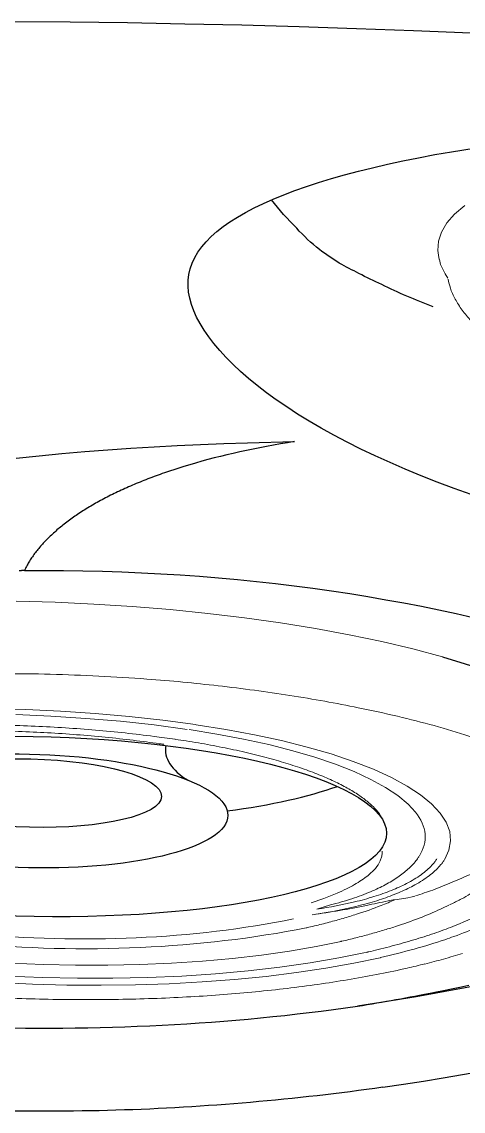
# Model space of a CAD drawing. Extents: x 938 to 1038, y 781 to 934.
# Drawn here: x 988.179 to 989.98, y 876.321 to 880.767 of the extents above; entities that cross this region are included whole.
import ezdxf

# ---------------------------------------------------------------- set-up
doc = ezdxf.new("R2010")
doc.units = 0
doc.header["$MEASUREMENT"] = 0
doc.linetypes.add('SLD-Solid', pattern=[0])
doc.layers.add('1', color=4, linetype='Continuous')
doc.layers.add('DIM', color=3, linetype='Continuous')

# ---------------------------------------------------------------- blocks, each defined once
blk = doc.blocks.new('jet-hss-rot')
at = {"layer": '1', "color": 3, "linetype": 'SLD-Solid', "lineweight": 15}
for p, q in [((0.7256, -2.3987), (0.7876, -2.4384)), ((0.7876, -2.4384), (0.8505, -2.4683)), ((0.8505, -2.4683), (0.9139, -2.4883)), ((0.9139, -2.4883), (0.9778, -2.4984)), ((1.1008, -2.4892), (1.1341, -2.484)), ((1.1341, -2.484), (1.1975, -2.464)), ((1.1975, -2.464), (1.2255, -2.452)), ((0.9778, -2.4984), (1.0418, -2.4984)), ((1.0418, -2.4984), (1.0724, -2.4948)), ((1.0724, -2.4948), (1.1009, -2.4905))]:
    blk.add_line(p, q, dxfattribs=at)
blk.add_open_spline([(1.2323, -2.4502), (1.2521, -2.4469), (1.2966, -2.4395), (1.3648, -2.4178), (1.4369, -2.387), (1.5075, -2.3478), (1.5765, -2.3006), (1.6437, -2.2452), (1.7085, -2.1829), (1.7492, -2.1357), (1.7694, -2.1122)], degree=3, knots=[0, 0, 0, 0, 0.1000144, 0.225756, 0.3519621, 0.4790519, 0.6074395, 0.7375219, 0.8696622, 1, 1, 1, 1], dxfattribs=at)
blk = doc.blocks.new('JET-HSS-Standard')
at = {"layer": '1', "color": 3, "linetype": 'SLD-Solid', "lineweight": 15}
for p, q in [((1.167, 1.673), (1.2201, 1.6987)), ((1.2201, 1.6987), (1.2739, 1.714)), ((1.2739, 1.714), (1.328, 1.7188)), ((1.328, 1.7188), (1.3821, 1.7129)), ((1.3821, 1.7129), (1.4358, 1.6966)), ((0.256, 1.6646), (0.2149, 1.5431)), ((1.1149, 1.637), (1.167, 1.673)), ((1.0641, 1.591), (1.1149, 1.637)), ((1.0149, 1.5351), (1.0641, 1.591)), ((1.12, 1.5408), (1.1662, 1.5723)), ((1.6628, 1.5621), (1.6547, 1.5791)), ((1.6645, 1.5601), (1.6797, 1.4977)), ((0.2149, 1.5431), (0.177, 1.4155)), ((0.9676, 1.4699), (1.0149, 1.5351)), ((1.0723, 1.4983), (1.12, 1.5408)), ((0.9226, 1.3956), (0.9676, 1.4699)), ((1.0262, 1.4468), (1.0723, 1.4983)), ((0.9818, 1.3863), (1.0262, 1.4468)), ((2.0563, 1.3372), (2.0197, 1.4445)), ((0.177, 1.4155), (0.1425, 1.2822)), ((0.88, 1.3128), (0.9226, 1.3956)), ((0.9394, 1.3175), (0.9818, 1.3863)), ((1.9906, 1.3869), (1.994, 1.3774)), ((1.994, 1.3774), (2.0277, 1.2761)), ((2.0897, 1.2238), (2.0563, 1.3372)), ((0.8403, 1.2219), (0.88, 1.3128)), ((0.8994, 1.2406), (0.9394, 1.3175)), ((0.1425, 1.2822), (0.1114, 1.1438)), ((1.9304, 1.2834), (1.9299, 1.2849)), ((1.9646, 1.1815), (1.9304, 1.2834)), ((2.0277, 1.2761), (2.0613, 1.1587)), ((0.8036, 1.1236), (0.8403, 1.2219)), ((0.862, 1.1562), (0.8994, 1.2406)), ((1.7113, 1.1564), (1.6833, 1.2081)), ((1.7202, 1.2359), (1.7473, 1.1808)), ((1.7633, 1.2267), (1.7799, 1.1625)), ((2.1198, 1.1049), (2.0897, 1.2238)), ((0.8273, 1.0647), (0.862, 1.1562)), ((1.9957, 1.0735), (1.9646, 1.1815)), ((2.0613, 1.1587), (2.0913, 1.0354)), ((0.1114, 1.1438), (0.084, 1.0007)), ((0.7701, 1.0184), (0.8036, 1.1236)), ((2.0233, 0.9601), (1.9957, 1.0735)), ((2.1465, 0.9811), (2.1198, 1.1049)), ((0.7957, 0.9668), (0.8273, 1.0647)), ((2.0913, 1.0354), (2.1175, 0.9069)), ((0.084, 1.0007), (0.0602, 0.8537)), ((0.7401, 0.907), (0.7701, 1.0184)), ((2.1696, 0.8529), (2.1465, 0.9811)), ((0.7673, 0.8631), (0.7957, 0.9668)), ((2.0475, 0.8418), (2.0233, 0.9601)), ((0.7137, 0.79), (0.7401, 0.907)), ((2.1175, 0.9069), (2.1398, 0.774)), ((0.0602, 0.8537), (0.0403, 0.7032)), ((0.7423, 0.7541), (0.7673, 0.8631)), ((2.189, 0.721), (2.1696, 0.8529)), ((2.068, 0.7194), (2.0475, 0.8418)), ((0.6911, 0.6683), (0.7137, 0.79)), ((2.1398, 0.774), (2.158, 0.6373)), ((0.7208, 0.6406), (0.7423, 0.7541)), ((2.0847, 0.5936), (2.068, 0.7194)), ((2.2046, 0.5861), (2.189, 0.721)), ((0.0403, 0.7032), (0.0242, 0.5499)), ((0.6906, 0.6652), (0.6911, 0.6683)), ((0.6706, 0.5314), (0.6906, 0.6652)), ((0.6991, 0.497), (0.7193, 0.6319)), ((2.158, 0.6373), (2.172, 0.4976)), ((0.7792, 0.583), (0.7796, 0.5853)), ((2.0976, 0.465), (2.0847, 0.5936)), ((2.2164, 0.4488), (2.2046, 0.5861)), ((0.0242, 0.5499), (0.0121, 0.3943)), ((0.8102, 0.5365), (0.8107, 0.5389)), ((0.6545, 0.3945), (0.6706, 0.5314)), ((0.683, 0.3587), (0.6991, 0.497)), ((2.172, 0.4976), (2.1817, 0.3557)), ((2.1066, 0.3344), (2.0976, 0.465)), ((2.2242, 0.3098), (2.2164, 0.4488)), ((0.0121, 0.3943), (0.004, 0.2372)), ((0.6423, 0.2551), (0.6545, 0.3945)), ((0.6711, 0.2178), (0.683, 0.3587)), ((2.1817, 0.3557), (2.1871, 0.2124)), ((2.1115, 0.2024), (2.1066, 0.3344)), ((2.228, 0.1698), (2.2242, 0.3098)), ((0.004, 0.2372), (0, 0.0792)), ((0.6341, 0.114), (0.6423, 0.2551)), ((0.6636, 0.0751), (0.6711, 0.2178)), ((2.1125, 0.07), (2.1115, 0.2024)), ((2.1871, 0.2124), (2.1882, 0.0686)), ((2.2279, 0.0295), (2.228, 0.1698)), ((0.6299, -0.0283), (0.6341, 0.114)), ((0, 0.0792), (0, -0.0792)), ((0.6603, -0.0685), (0.6636, 0.0751)), ((2.1095, -0.0623), (2.1125, 0.07)), ((2.1882, 0.0686), (2.185, -0.0751)), ((2.2238, -0.1105), (2.2279, 0.0295)), ((0.6298, -0.1709), (0.6299, -0.0283))]:
    blk.add_line(p, q, dxfattribs=at)
for centre, major_axis, ratio, start_param, end_param in [((1.3139, 1.0656), (0, 0.5489), 0.7, -0.280999, 0.394679), ((1.6813, 1.4932), (-0.00287, 0.00287), 1, -0.438797, -0.309864), ((0.2938, 0.1061), (0, 2.4608), 0.7, 4.571791, 5.14569), ((0.3464, 0.1109), (0, 2.3041), 0.7, 4.567646, 5.149835)]:
    blk.add_ellipse(centre, major_axis=major_axis, ratio=ratio, start_param=start_param, end_param=end_param, dxfattribs=at)
at = {"layer": '1', "color": 3}
for centre, major_axis, ratio, start_param, end_param in [((1.309, 0.0167), (-0.0138, 1.4397), 0.364496, 3.146563, 9.429748), ((0.7472, 0.0526), (-0.0138, 1.4397), 0.364496, -1.024668, -0.591327), ((1.2194, -0.0045), (-0.004, 0.812), 0.408212, 3.144742, 9.427927), ((0.8364, 0.9351), (0, 0.3899), 0.7, 3.068739, 3.858971), ((1.1154, -0.0009), (-0.001, 0.5359), 0.371973, 3.142644, 9.425829)]:
    blk.add_ellipse(centre, major_axis=major_axis, ratio=ratio, start_param=start_param, end_param=end_param, dxfattribs=at)
at = {"layer": '1', "color": 3, "linetype": 'SLD-Solid', "lineweight": 15}
for points, knots in [([(2.0193, 1.4456), (2.0012, 1.4915), (1.965, 1.5834), (1.9188, 1.6797), (1.8719, 1.7661), (1.8246, 1.8444), (1.7607, 1.9333), (1.6937, 2.0101), (1.614, 2.0839), (1.5205, 2.1462), (1.4131, 2.1903), (1.3395, 2.1954), (1.3027, 2.198)], [0, 0, 0, 0, 0.099686, 0.199319, 0.230421, 0.322801, 0.415179, 0.507539, 0.5999, 0.733139, 0.866784, 1, 1, 1, 1]), ([(0.4605, 0.7532), (0.4672, 0.8031), (0.4806, 0.9028), (0.5053, 1.0485), (0.5336, 1.1906), (0.568, 1.3387), (0.6093, 1.4896), (0.6586, 1.642), (0.7132, 1.7839), (0.7732, 1.9168), (0.8169, 1.9936), (0.8392, 2.0326)], [0, 0, 0, 0, 0.095674, 0.191347, 0.288728, 0.386109, 0.50594, 0.625771, 0.749064, 0.872357, 1, 1, 1, 1]), ([(1.7007, 1.7208), (1.7006, 1.7209), (1.6959, 1.7276), (1.6887, 1.7375), (1.6766, 1.7535), (1.6595, 1.7754), (1.6343, 1.8053), (1.603, 1.8386), (1.5599, 1.8799), (1.519, 1.913), (1.4883, 1.9336), (1.4809, 1.9384)], [0, 0, 0, 0, 0.000714, 0.073392, 0.109721, 0.182421, 0.327724, 0.473063, 0.618482, 0.909311, 1, 1, 1, 1]), ([(1.6532, 1.5821), (1.6414, 1.6053), (1.6154, 1.6564), (1.5691, 1.7294), (1.5248, 1.7952), (1.4944, 1.8396), (1.4824, 1.8645), (1.4799, 1.8728), (1.479, 1.8771), (1.4789, 1.8792), (1.4789, 1.8802)], [0, 0, 0, 0, 0.235356, 0.518357, 0.801279, 0.944189, 0.976328, 0.9876, 0.993788, 1, 1, 1, 1]), ([(1.741, 1.8637), (1.7718, 1.8203), (1.8181, 1.7552), (1.8749, 1.6521), (1.9157, 1.5697), (1.9479, 1.4963), (1.9717, 1.4374), (1.9827, 1.4081), (1.9878, 1.3946)], [0, 0, 0, 0, 0.337008, 0.50583, 0.674678, 0.843513, 0.927915, 1, 1, 1, 1]), ([(2.0493, 1.6273), (2.039, 1.6527), (2.0172, 1.706), (1.9937, 1.7545), (1.9813, 1.78)], [0, 0, 0, 0, 0.475493, 1, 1, 1, 1]), ([(1.4371, 1.6961), (1.4397, 1.695), (1.4474, 1.6917), (1.4603, 1.6856), (1.4908, 1.6691), (1.5351, 1.637), (1.5877, 1.5831), (1.6341, 1.5207), (1.6744, 1.4531), (1.7201, 1.3589), (1.7465, 1.2779), (1.7633, 1.2267)], [0, 0, 0, 0, 0.0187738, 0.0563476, 0.0938864, 0.2442892, 0.3947292, 0.5226703, 0.6514061, 0.779526, 1, 1, 1, 1]), ([(1.9299, 1.2849), (1.9226, 1.3043), (1.9079, 1.3431), (1.8846, 1.3988), (1.8605, 1.4524), (1.8272, 1.5209), (1.7833, 1.6006), (1.7384, 1.6703), (1.7108, 1.7072), (1.7026, 1.7182)], [0, 0, 0, 0, 0.112765, 0.225721, 0.338638, 0.45164, 0.677601, 0.903593, 1, 1, 1, 1]), ([(1.7473, 1.1808), (1.732, 1.2333), (1.7078, 1.3165), (1.6649, 1.4137), (1.6265, 1.4841), (1.5818, 1.5483), (1.5307, 1.6041), (1.4875, 1.6368), (1.4577, 1.6537), (1.4451, 1.6596), (1.4375, 1.6633), (1.4349, 1.6642), (1.4349, 1.6642)], [0, 0, 0, 0, 0.218908, 0.346758, 0.475158, 0.603561, 0.754596, 0.905669, 0.943396, 0.981121, 0.999998, 1, 1, 1, 1]), ([(2.2614, -0.7442), (2.2624, -0.7374), (2.2703, -0.6854), (2.2817, -0.5855), (2.2954, -0.4448), (2.3054, -0.3019), (2.3119, -0.1578), (2.3148, -0.0132), (2.3141, 0.1313), (2.3098, 0.2748), (2.3019, 0.4167), (2.2904, 0.5563), (2.2755, 0.6929), (2.2571, 0.8265), (2.2353, 0.9571), (2.2102, 1.0848), (2.1816, 1.2092), (2.1497, 1.3298), (2.1146, 1.4456), (2.0809, 1.545), (2.0577, 1.603), (2.0483, 1.6264)], [0, 0, 0, 0, 0.008425, 0.064388, 0.120568, 0.17691, 0.233345, 0.289786, 0.346148, 0.402364, 0.458374, 0.514135, 0.569591, 0.624664, 0.679957, 0.735663, 0.791743, 0.848146, 0.904805, 0.961644, 1, 1, 1, 1]), ([(1.4238, 1.5916), (1.4238, 1.5916), (1.4325, 1.5879), (1.4497, 1.5797), (1.4837, 1.5603), (1.5165, 1.5361), (1.5562, 1.5002), (1.5943, 1.4585), (1.6386, 1.3972), (1.6814, 1.3245), (1.7072, 1.2655), (1.7202, 1.2359)], [0, 0, 0, 0, 0.000031, 0.074497, 0.14897, 0.298004, 0.372488, 0.521558, 0.670669, 0.835334, 1, 1, 1, 1]), ([(1.7799, 1.1625), (1.7707, 1.1997), (1.7524, 1.2742), (1.7246, 1.36), (1.7025, 1.4255), (1.6894, 1.4619), (1.6818, 1.4883), (1.6793, 1.4973)], [0, 0, 0, 0, 0.334114, 0.669312, 0.80065, 0.932519, 1, 1, 1, 1]), ([(1.6797, 1.4977), (1.6917, 1.4796), (1.7232, 1.4318), (1.7618, 1.361), (1.7921, 1.2979), (1.8131, 1.2511), (1.8293, 1.2124), (1.8449, 1.1723), (1.8526, 1.1521), (1.8563, 1.1416), (1.8563, 1.1416)], [0, 0, 0, 0, 0.182479, 0.479936, 0.628519, 0.702783, 0.8514, 0.925684, 0.999996, 1, 1, 1, 1]), ([(0.7794, 0.5856), (0.7819, 0.6), (0.7903, 0.6487), (0.8069, 0.729), (0.8302, 0.8244), (0.8563, 0.9146), (0.8851, 0.9993), (0.9163, 1.0779), (0.9496, 1.15), (0.9849, 1.2151), (1.0219, 1.2729), (1.0603, 1.3232), (1.0998, 1.3657), (1.1404, 1.3999), (1.1753, 1.4232), (1.1967, 1.4318), (1.2042, 1.4348)], [0, 0, 0, 0, 0.032536, 0.10973, 0.186868, 0.263931, 0.340915, 0.417824, 0.494672, 0.571492, 0.648319, 0.725227, 0.802333, 0.879798, 0.95782, 1, 1, 1, 1]), ([(1.5436, 1.3849), (1.5328, 1.3934), (1.5149, 1.4072), (1.4818, 1.4251), (1.452, 1.4355), (1.4215, 1.4405), (1.4061, 1.4407), (1.3984, 1.4408)], [0, 0, 0, 0, 0.2370068, 0.3895674, 0.6949044, 0.847454, 1, 1, 1, 1]), ([(2.0197, 1.4445), (2.0196, 1.4448), (2.0195, 1.4452), (2.0193, 1.4455), (2.0193, 1.4456)], [0, 0, 0, 0, 0.8356, 1, 1, 1, 1]), ([(1.6833, 1.2081), (1.6723, 1.2264), (1.6443, 1.2728), (1.5975, 1.3349), (1.5617, 1.3682), (1.5436, 1.3849)], [0, 0, 0, 0, 0.243936, 0.619578, 1, 1, 1, 1]), ([(1.9879, 1.394), (1.9882, 1.3932), (1.9886, 1.3919), (1.9895, 1.3896), (1.9901, 1.388), (1.9906, 1.3869)], [0, 0, 0, 0, 0.339988, 0.524939, 1, 1, 1, 1]), ([(1.93, 1.2833), (1.93, 1.2833), (1.9302, 1.2827), (1.9304, 1.2821), (1.9306, 1.2815)], [0, 0, 0, 0, 0.00172, 1, 1, 1, 1]), ([(1.8563, 1.1417), (1.8563, 1.1416), (1.8566, 1.1409), (1.8569, 1.1401), (1.8571, 1.1393)], [0, 0, 0, 0, 0.029714, 1, 1, 1, 1]), ([(0.7233, -1.6362), (0.7158, -1.6184), (0.6892, -1.5552), (0.6464, -1.4394), (0.5972, -1.2834), (0.553, -1.1162), (0.5168, -0.9504), (0.488, -0.7903), (0.4654, -0.6368), (0.4471, -0.479), (0.4324, -0.3082), (0.4226, -0.1257), (0.4187, 0.0694), (0.4216, 0.266), (0.4308, 0.4467), (0.4438, 0.6094), (0.455, 0.7052), (0.4605, 0.7532)], [0, 0, 0, 0, 0.029367, 0.103767, 0.178168, 0.254729, 0.331291, 0.393306, 0.455321, 0.518568, 0.581815, 0.656275, 0.730735, 0.807359, 0.883982, 0.94187, 1, 1, 1, 1]), ([(0.9071, -1.2951), (0.9024, -1.2821), (0.8868, -1.2383), (0.862, -1.1596), (0.8339, -1.0574), (0.8087, -0.9503), (0.7865, -0.839), (0.7675, -0.7239), (0.7518, -0.6057), (0.7394, -0.4849), (0.7304, -0.3622), (0.7249, -0.2382), (0.7229, -0.1135), (0.7244, 0.0113), (0.7294, 0.1354), (0.7378, 0.2584), (0.7498, 0.3794), (0.7636, 0.488), (0.7744, 0.5549), (0.7789, 0.5834)], [0, 0, 0, 0, 0.026275, 0.087966, 0.149698, 0.211464, 0.273267, 0.335105, 0.396973, 0.458867, 0.520782, 0.582712, 0.644652, 0.706595, 0.768535, 0.830464, 0.892377, 0.954267, 1, 1, 1, 1]), ([(0.9251, -1.197), (0.9206, -1.1843), (0.9057, -1.142), (0.8821, -1.066), (0.8555, -0.9672), (0.8319, -0.8637), (0.8113, -0.7559), (0.7939, -0.6446), (0.7798, -0.5303), (0.769, -0.4137), (0.7617, -0.2953), (0.7578, -0.1759), (0.7575, -0.0561), (0.7607, 0.0634), (0.7673, 0.182), (0.7774, 0.2991), (0.7907, 0.4119), (0.8023, 0.4905), (0.8092, 0.531), (0.8101, 0.5367)], [0, 0, 0, 0, 0.027554, 0.091746, 0.155986, 0.220267, 0.284591, 0.348954, 0.413352, 0.477778, 0.542227, 0.606691, 0.671163, 0.735636, 0.8001, 0.864548, 0.928972, 0.98997, 1, 1, 1, 1])]:
    blk.add_open_spline(points, degree=3, knots=knots, dxfattribs=at)
at = {"layer": 'DIM'}
blk.add_line((0.256, 1.6646), (0.3369, 1.8647), dxfattribs=at)
blk = doc.blocks.new('VISTA')
at = {"layer": '1', "color": 3, "linetype": 'Continuous'}
for points in [[(55.3927, 80.8962), (55.1608, 80.9222), (54.9287, 80.947), (54.6965, 80.9707), (54.4642, 80.9932), (54.2317, 81.0145), (53.9992, 81.0347), (53.7665, 81.0538), (53.5337, 81.0717), (53.3008, 81.0884), (53.0678, 81.1041), (52.8347, 81.1185), (52.6015, 81.1319), (52.3682, 81.144), (52.1349, 81.1551), (51.9015, 81.165), (51.6681, 81.1737), (51.4346, 81.1813), (51.2011, 81.1878), (50.9676, 81.1931), (50.734, 81.1972), (50.5004, 81.2003), (50.2668, 81.2021)], [(52.1363, 79.2733), (52.0662, 79.2984), (51.998, 79.324), (51.9317, 79.3501), (51.8674, 79.3766), (51.8051, 79.4036), (51.7448, 79.431), (51.6865, 79.4588), (51.6303, 79.4869), (51.5762, 79.5154), (51.5245, 79.544), (51.4752, 79.5728), (51.4281, 79.6017), (51.3835, 79.6307), (51.3411, 79.6597), (51.3011, 79.6887), (51.2634, 79.7177), (51.2281, 79.7466), (51.1952, 79.7754), (51.1645, 79.8041), (51.1363, 79.8326), (51.1103, 79.8608), (51.0868, 79.8888), (51.0656, 79.9164), (51.0467, 79.9437), (51.0302, 79.9707), (51.0161, 79.9972), (51.0043, 80.0234), (50.995, 80.049), (50.9881, 80.0743), (50.9836, 80.0991), (50.9815, 80.1236), (50.9819, 80.1476), (50.9848, 80.1712), (50.9902, 80.1944), (50.9981, 80.2172), (51.0085, 80.2397), (51.0214, 80.2618), (51.0369, 80.2835), (51.0549, 80.3048), (51.0754, 80.3257), (51.0985, 80.3462), (51.124, 80.3663), (51.152, 80.3861), (51.1824, 80.4054), (51.2153, 80.4244), (51.2507, 80.4429), (51.2886, 80.4611), (51.3289, 80.4789), (51.3716, 80.4964), (51.4168, 80.5134), (51.4642, 80.5301), (51.5139, 80.5463), (51.5657, 80.5622), (51.6198, 80.5775), (51.6759, 80.5924), (51.7342, 80.6069), (51.7946, 80.6209), (51.857, 80.6344), (51.9214, 80.6475), (51.9877, 80.66), (52.0561, 80.672), (52.1985, 80.6946)], [(50.2804, 79.4222), (50.3731, 79.4316), (50.4662, 79.4402), (50.5597, 79.4482), (50.6535, 79.4555), (50.7478, 79.4621), (50.8423, 79.468), (50.9371, 79.4732), (51.0322, 79.4778), (51.1276, 79.4816), (51.2232, 79.4848), (51.4149, 79.489)], [(51.4149, 79.489), (51.3862, 79.4844), (51.3577, 79.4797), (51.3295, 79.4747), (51.3015, 79.4696), (51.2738, 79.4643), (51.2463, 79.4588), (51.2191, 79.4532), (51.1922, 79.4473), (51.1656, 79.4413), (51.1393, 79.4352), (51.1132, 79.4288), (51.0875, 79.4223), (51.062, 79.4157), (51.0369, 79.4088), (51.0121, 79.4018), (50.9877, 79.3947), (50.9635, 79.3874), (50.9397, 79.3799), (50.8932, 79.3645)], [(50.8932, 79.3645), (50.8846, 79.3615), (50.876, 79.3585), (50.8675, 79.3555), (50.859, 79.3525), (50.8506, 79.3494), (50.8423, 79.3463), (50.834, 79.3432), (50.8257, 79.3401), (50.8175, 79.3369), (50.8094, 79.3338), (50.8013, 79.3306), (50.7933, 79.3274), (50.7853, 79.3242), (50.7774, 79.3209), (50.7695, 79.3177), (50.7617, 79.3144), (50.7539, 79.3111), (50.7462, 79.3077), (50.7386, 79.3044), (50.731, 79.301), (50.7234, 79.2977), (50.7159, 79.2943), (50.7085, 79.2908), (50.7011, 79.2874), (50.6938, 79.284), (50.6866, 79.2805), (50.6794, 79.277), (50.6722, 79.2735), (50.6652, 79.27), (50.6581, 79.2664), (50.6512, 79.2628), (50.6443, 79.2593), (50.6374, 79.2557), (50.6306, 79.2521), (50.6239, 79.2484), (50.6172, 79.2448), (50.6106, 79.2411), (50.6041, 79.2374), (50.5976, 79.2338), (50.5912, 79.23), (50.5848, 79.2263), (50.5785, 79.2226), (50.5723, 79.2188), (50.5661, 79.215), (50.56, 79.2113), (50.5539, 79.2075), (50.5479, 79.2036), (50.542, 79.1998), (50.5361, 79.196), (50.5303, 79.1921), (50.5246, 79.1882), (50.5189, 79.1843), (50.5133, 79.1804), (50.5078, 79.1765), (50.5023, 79.1726), (50.4969, 79.1686), (50.4915, 79.1647), (50.4862, 79.1607), (50.481, 79.1567), (50.4758, 79.1527), (50.4708, 79.1487), (50.4657, 79.1447), (50.4608, 79.1407), (50.4559, 79.1366), (50.451, 79.1326), (50.4463, 79.1285), (50.4416, 79.1244), (50.437, 79.1203), (50.4324, 79.1162), (50.4279, 79.1121), (50.4235, 79.108), (50.4191, 79.1039), (50.4148, 79.0997), (50.4106, 79.0956), (50.4064, 79.0914), (50.4023, 79.0872), (50.3983, 79.083), (50.3943, 79.0788), (50.3904, 79.0746), (50.3866, 79.0704), (50.3828, 79.0662), (50.3791, 79.062), (50.3755, 79.0577), (50.372, 79.0535), (50.3685, 79.0492), (50.365, 79.045), (50.3617, 79.0407), (50.3584, 79.0364), (50.3552, 79.0321), (50.3521, 79.0279), (50.349, 79.0236), (50.346, 79.0192), (50.343, 79.0149), (50.3402, 79.0106), (50.3374, 79.0063), (50.3346, 79.002), (50.332, 78.9976), (50.3294, 78.9933), (50.3269, 78.9889), (50.3244, 78.9846), (50.322, 78.9802), (50.3197, 78.9759), (50.3175, 78.9715), (50.3132, 78.9627)], [(50.3132, 78.9627), (50.3122, 78.9627), (50.3111, 78.9627), (50.3101, 78.9627), (50.309, 78.9627), (50.308, 78.9627), (50.3069, 78.9626), (50.3059, 78.9626), (50.3048, 78.9626), (50.3038, 78.9626), (50.3027, 78.9626), (50.3017, 78.9626), (50.3007, 78.9625), (50.2996, 78.9625), (50.2986, 78.9625), (50.2975, 78.9625), (50.2965, 78.9625), (50.2954, 78.9625), (50.2944, 78.9625), (50.2923, 78.9624)], [(50.3132, 78.9627), (50.3929, 78.9631), (50.4726, 78.9628), (50.5522, 78.9617), (50.6318, 78.9599), (50.7113, 78.9573), (50.7906, 78.954), (50.8697, 78.9499), (50.9486, 78.9451), (51.0272, 78.9395), (51.1055, 78.9332), (51.1833, 78.9261), (51.2608, 78.9183), (51.3379, 78.9098), (51.4144, 78.9006), (51.4905, 78.8907), (51.5659, 78.8801), (51.6408, 78.8688), (51.7151, 78.8568), (51.7886, 78.8442), (51.8614, 78.831), (51.9335, 78.8171), (52.0048, 78.8026), (52.0752, 78.7875), (52.1448, 78.7718)], [(52.1482, 77.2667), (52.0894, 77.2557), (52.0305, 77.2448), (51.9715, 77.2341), (51.9122, 77.2237), (51.8526, 77.2137), (51.7928, 77.2041), (51.6724, 77.1857)], [(51.6724, 77.1857), (51.6922, 77.189), (51.712, 77.1922), (51.7317, 77.1955), (51.7513, 77.1988), (51.7709, 77.2022), (51.7905, 77.2056), (51.81, 77.209), (51.8295, 77.2125), (51.8489, 77.216), (51.8682, 77.2196), (51.8875, 77.2231), (51.9067, 77.2268), (51.9259, 77.2304), (51.9456, 77.2342), (51.9684, 77.2387), (51.9945, 77.2439), (52.0235, 77.2498), (52.0553, 77.2563), (52.0899, 77.2634), (52.1269, 77.2711)], [(51.7763, 76.8549), (51.8604, 76.8673), (51.9421, 76.8801), (52.0219, 76.8931), (52.1011, 76.9067), (52.1799, 76.9207)], [(50.268, 77.0967), (50.3186, 77.0961), (50.3693, 77.0958), (50.4199, 77.0958), (50.4706, 77.0961), (50.5212, 77.0966), (50.5718, 77.0974), (50.6224, 77.0985), (50.673, 77.0999), (50.7236, 77.1015), (50.7741, 77.1034), (50.8246, 77.1056), (50.8751, 77.1081), (50.9255, 77.1108), (50.9758, 77.1138), (51.0261, 77.1171), (51.0764, 77.1207), (51.1265, 77.1246), (51.1766, 77.1287), (51.2266, 77.1331), (51.2766, 77.1378), (51.3264, 77.1428), (51.3762, 77.1481), (51.4258, 77.1537), (51.4754, 77.1595), (51.5248, 77.1656), (51.5741, 77.172), (51.6724, 77.1857)], [(50.4109, 76.757), (50.3656, 76.7571), (50.3203, 76.7574), (50.2751, 76.7578)], [(51.7763, 76.8549), (51.7429, 76.8502), (51.7095, 76.8456), (51.6759, 76.8411), (51.6424, 76.8367), (51.6088, 76.8324), (51.5751, 76.8282), (51.5414, 76.8242), (51.5076, 76.8203), (51.4738, 76.8164), (51.4399, 76.8127), (51.406, 76.8091), (51.3721, 76.8057), (51.3381, 76.8023), (51.304, 76.7991), (51.27, 76.796), (51.2359, 76.793), (51.2017, 76.7901), (51.1676, 76.7874), (51.1334, 76.7847), (51.0992, 76.7822), (51.0649, 76.7797), (51.0307, 76.7774), (50.9964, 76.7752), (50.962, 76.7731), (50.9277, 76.7711), (50.8933, 76.7693), (50.859, 76.7676), (50.8246, 76.766), (50.7902, 76.7645), (50.7557, 76.7632), (50.7213, 76.762), (50.6868, 76.7609), (50.6524, 76.76), (50.6179, 76.7592), (50.5834, 76.7585), (50.5489, 76.758), (50.5144, 76.7575), (50.4799, 76.7572), (50.4109, 76.757)]]:
    blk.add_lwpolyline(points, dxfattribs=at)
blk.add_lwpolyline([(51.9814, 80.0388, -0.00745), (51.8734, 80.0828, -0.010588), (51.7711, 80.1298, -0.009246), (51.6785, 80.175, -0.002938), (51.598, 80.2169, -0.01631), (51.5173, 80.2725, -0.041572), (51.4243, 80.36, -0.028794), (51.321, 80.4756, -0.017475)], format="xyb", dxfattribs=at)
at = {"layer": '1'}
for name, p, xscale, zscale, rotation in [('jet-hss-rot', (54.5294, 80.7542), 0.5999999999999482, 0.6, 266.8279474590543), ('JET-HSS-Standard', (50.3594, 78.8355), 0.6999999999999945, 0.7, 268.4543808287535)]:
    blk.add_blockref(name, p, dxfattribs=dict(at, xscale=xscale, zscale=zscale, rotation=rotation))

msp = doc.modelspace()

# ---------------------------------------------------------------- block references
at = {"layer": '1'}
msp.add_blockref('VISTA', (937.8767, 799.5644), dxfattribs=at)

doc.saveas('drawing.dxf')
